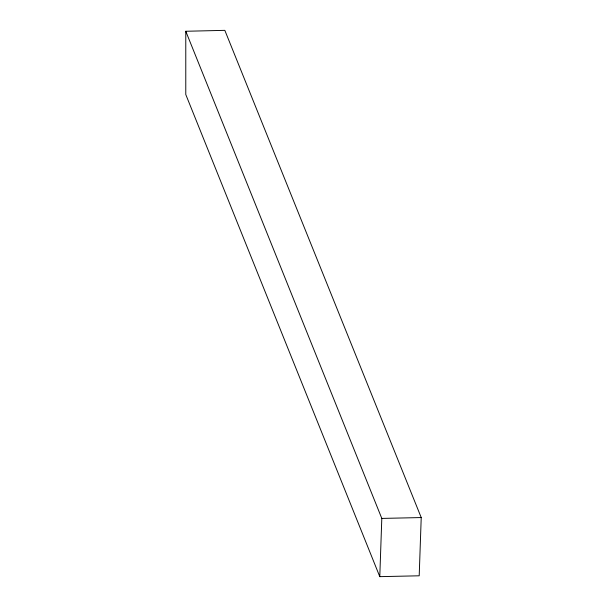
<?xml version="1.0" encoding="UTF-8"?>
<svg xmlns="http://www.w3.org/2000/svg" width="607" height="607" viewBox="0 0 607 607"><rect width="100%" height="100%" fill="white"/><g stroke="black" fill="none" stroke-linecap="round" stroke-linejoin="round"><path stroke-width="0.91" d="M379.785 576.65L381.803 518.416L185.78 31.268L224.833 30.35L421.22 517.559L419.202 575.8L379.785 576.65L185.78 94.517L185.78 31.268M381.803 518.416L421.22 517.559"/></g></svg>
